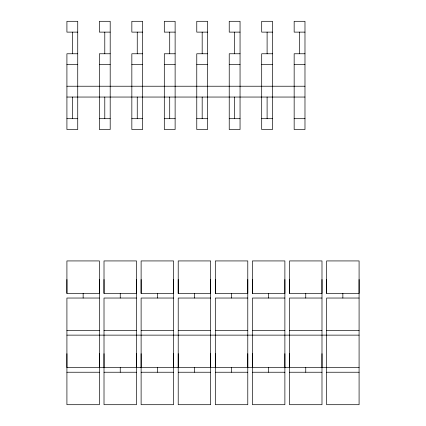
<?xml version="1.0" encoding="UTF-8"?>
<svg xmlns="http://www.w3.org/2000/svg" width="426" height="426" viewBox="0 0 426 426"><rect width="100%" height="100%" fill="white"/><g stroke="black" fill="none" stroke-linecap="round" stroke-linejoin="round"><path stroke-width="0.64" d="M66.914 353.687L66.914 367.601L359.086 367.601M99.375 279.483L99.375 293.397L66.914 293.397L66.914 279.483M99.375 367.601L99.375 353.687M104.013 367.601L104.013 353.687M136.48 279.483L136.48 293.397L104.013 293.397L104.013 279.483M136.48 367.601L136.48 353.687M141.118 367.601L141.118 353.687M173.579 279.483L173.579 293.397L141.118 293.397L141.118 279.483M173.579 367.601L173.579 353.687M178.217 367.601L178.217 353.687M210.684 279.483L210.684 293.397L178.217 293.397L178.217 279.483M210.684 367.601L210.684 353.687M215.316 367.601L215.316 353.687M247.783 279.483L247.783 293.397L215.316 293.397L215.316 279.483M247.783 367.601L247.783 353.687M252.421 367.601L252.421 353.687M284.882 279.483L284.882 293.397L252.421 293.397L252.421 279.483M284.882 367.601L284.882 353.687M289.52 367.601L289.52 353.687M321.987 279.483L321.987 293.397L289.52 293.397L289.52 279.483M321.987 367.601L321.987 353.687M359.086 279.483L359.086 293.397L326.625 293.397L326.625 279.483M77.734 32.12L66.914 32.12L66.914 21.3L77.734 21.3L77.734 129.515L66.914 129.515L66.914 53.767L77.734 53.767M110.196 32.12L99.375 32.12L99.375 21.3L110.196 21.3L110.196 129.515L99.375 129.515L99.375 53.767L110.196 53.767M142.662 32.12L131.842 32.12L131.842 21.3L142.662 21.3L142.662 129.515L131.842 129.515L131.842 53.767L142.662 53.767M175.123 32.12L164.303 32.12L164.303 21.3L175.123 21.3L175.123 129.515L164.303 129.515L164.303 53.767L175.123 53.767M207.59 32.12L196.769 32.12L196.769 21.3L207.59 21.3L207.59 129.515L196.769 129.515L196.769 53.767L207.59 53.767M240.051 32.12L229.231 32.12L229.231 21.3L240.051 21.3L240.051 129.515L229.231 129.515L229.231 53.767L240.051 53.767M272.518 32.12L261.697 32.12L261.697 21.3L272.518 21.3L272.518 129.515L261.697 129.515L261.697 53.767L272.518 53.767M304.979 32.12L294.158 32.12L294.158 21.3L304.979 21.3L304.979 129.515L294.158 129.515L294.158 53.767L304.979 53.767M66.914 64.587L77.734 64.587M99.375 64.587L110.196 64.587M131.842 64.587L142.662 64.587M164.303 64.587L175.123 64.587M196.769 64.587L207.59 64.587M229.231 64.587L240.051 64.587M261.697 64.587L272.518 64.587M294.158 64.587L304.979 64.587M66.914 86.228L304.979 86.228M66.914 97.048L304.979 97.048M66.914 118.694L77.734 118.694M99.375 118.694L110.196 118.694M131.842 118.694L142.662 118.694M164.303 118.694L175.123 118.694M196.769 118.694L207.59 118.694M229.231 118.694L240.051 118.694M261.697 118.694L272.518 118.694M294.158 118.694L304.979 118.694M99.375 298.035L66.914 298.035L66.914 404.7L99.375 404.7L99.375 260.93L66.914 260.93L66.914 293.397M136.48 298.035L104.013 298.035L104.013 404.7L136.48 404.7L136.48 260.93L104.013 260.93L104.013 293.397M173.579 298.035L141.118 298.035L141.118 404.7L173.579 404.7L173.579 260.93L141.118 260.93L141.118 293.397M210.684 298.035L178.217 298.035L178.217 404.7L210.684 404.7L210.684 260.93L178.217 260.93L178.217 293.397M247.783 298.035L215.316 298.035L215.316 404.7L247.783 404.7L247.783 260.93L215.316 260.93L215.316 293.397M284.882 298.035L252.421 298.035L252.421 404.7L284.882 404.7L284.882 260.93L252.421 260.93L252.421 293.397M321.987 298.035L289.52 298.035L289.52 404.7L321.987 404.7L321.987 260.93L289.52 260.93L289.52 293.397M359.086 298.035L326.625 298.035L326.625 404.7L359.086 404.7L359.086 260.93L326.625 260.93L326.625 293.397M66.914 330.496L99.375 330.496M104.013 330.496L136.48 330.496M141.118 330.496L173.579 330.496M178.217 330.496L210.684 330.496M215.316 330.496L247.783 330.496M252.421 330.496L284.882 330.496M289.52 330.496L321.987 330.496M326.625 330.496L359.086 330.496M66.914 335.134L359.086 335.134M66.914 372.233L99.375 372.233M104.013 372.233L136.48 372.233M141.118 372.233L173.579 372.233M178.217 372.233L210.684 372.233M215.316 372.233L247.783 372.233M252.421 372.233L284.882 372.233M289.52 372.233L321.987 372.233M326.625 372.233L359.086 372.233M342.855 293.397L342.855 298.035M305.756 293.397L305.756 298.035M305.756 367.601L305.756 372.233M299.569 32.12L299.569 53.767M268.652 293.397L268.652 298.035M268.652 367.601L268.652 372.233M267.107 32.12L267.107 53.767M267.107 97.048L267.107 118.694M234.641 32.12L234.641 53.767M234.641 97.048L234.641 118.694M231.552 293.397L231.552 298.035M231.552 367.601L231.552 372.233M202.18 32.12L202.18 53.767M202.18 97.048L202.18 118.694M194.448 293.397L194.448 298.035M194.448 367.601L194.448 372.233M169.713 32.12L169.713 53.767M169.713 97.048L169.713 118.694M157.348 293.397L157.348 298.035M157.348 367.601L157.348 372.233M137.252 32.12L137.252 53.767M137.252 97.048L137.252 118.694M120.244 293.397L120.244 298.035M120.244 367.601L120.244 372.233M104.785 32.12L104.785 53.767M104.785 97.048L104.785 118.694M83.145 293.397L83.145 298.035M72.324 32.12L72.324 53.767M72.324 97.048L72.324 118.694"/></g></svg>
